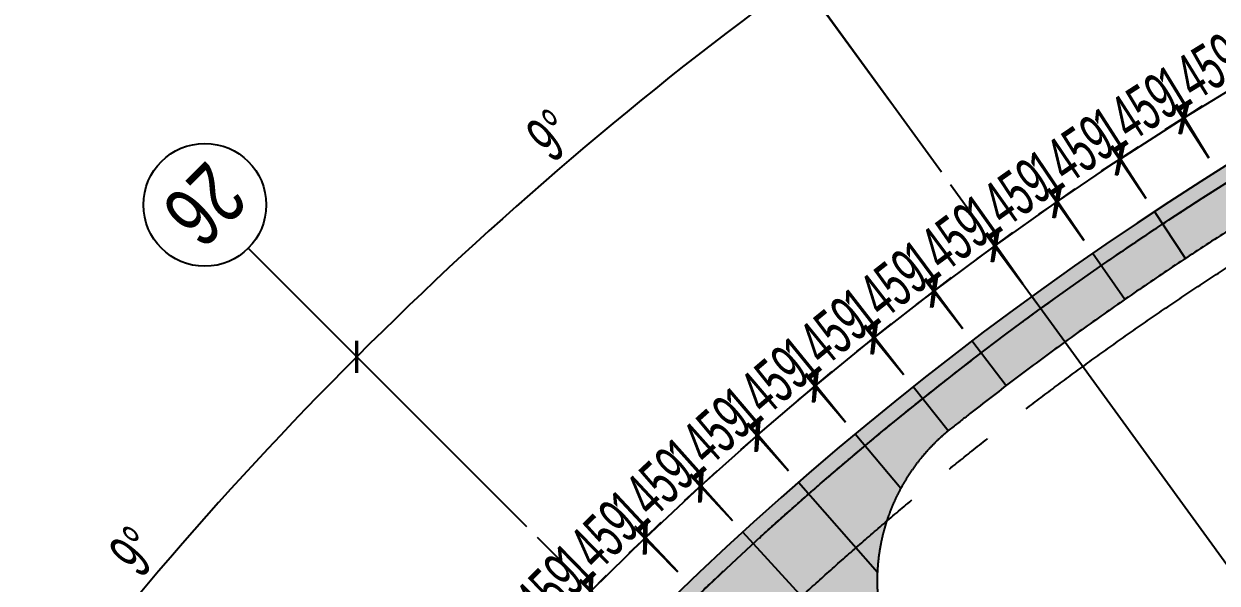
# Model space of a CAD drawing. Extents: x 104132 to 3338343, y -1228862 to 1409848.
# Drawn here: x 1445072 to 1468405, y 143709 to 154643 of the extents above; entities that cross this region are included whole.
import ezdxf
from ezdxf.enums import TextEntityAlignment as Align

# ---------------------------------------------------------------- set-up
doc = ezdxf.new("R2010")
doc.units = 0
for name, pattern in [('CENTER', [50.800000000000004, 31.75, -6.35, 6.35, -6.35]), ('CENTER2', [28.575000000000003, 19.05, -3.175, 3.175, -3.175]), ('HIDDEN', [9.524999999999999, 6.35, -3.175])]:
    doc.linetypes.add(name, pattern=pattern)
doc.layers.get('0').update_dxf_attribs({"color": 8})
doc.layers.get('Defpoints').update_dxf_attribs({"color": 8})
for name, color, linetype in [('#幕墙线-平面', 8, 'Continuous'), ('#标注', 8, 'Continuous'), ('#虚线', 8, 'HIDDEN'), ('#轴线', 8, 'CENTER2'), ('A-FLOR-UNDR', 8, 'Continuous'), ('DOTE', 8, 'CENTER'), ('IEL-FINE', 8, 'Continuous')]:
    doc.layers.add(name, color=color, linetype=linetype)
doc.styles.add('JHZX', font='jrs.shx', dxfattribs={"width": 0.6, "bigfont": 'jhz.shx'})
doc.dimstyles.new('JZBZ-300', dxfattribs={"dimscale": 300, "dimtxt": 3, "dimasz": 1.5, "dimexe": 1, "dimexo": 1, "dimgap": 0.5, "dimtad": 1, "dimdec": 0, "dimdsep": 46, "dimtxsty": 'JHZX', "dimblk1": 'ARCHTICK', "dimblk2": 'ARCHTICK', "dimsah": 1, "dimcen": 0, "dimclrd": 1, "dimclre": 1, "dimclrt": 2, "dimadec": 3, "dimazin": 2, "dimtfac": 1, "dimtdec": 0, "dimtix": 1, "dimtmove": 0, "dimatfit": 3, "dimfxl": 1, "dimtolj": 1, "dimlwd": -1, "dimlwe": -1, "dimarcsym": 1})

# ---------------------------------------------------------------- blocks, each defined once
blk = doc.blocks.new('_ARCHTICK')
at = {"color": 0, "linetype": 'ByBlock', "const_width": 0.15}
blk.add_lwpolyline([(-0.5, -0.5), (0.5, 0.5)], dxfattribs=at)
blk = doc.blocks.new('*D28')
at = {"layer": '#标注', "color": 1, "ltscale": 300, "transparency": 16777216}
for p, q in [((540596.501876094, -86757.4473119542), (538326.5493773964, -82302.414691013)), ((531498.4587024979, -92332.73533926529), (528559.5324410358, -88287.65036739095))]:
    blk.add_line(p, q, dxfattribs=at)
blk.add_arc((571467.8558583849, -147345.8909567613), 72699.9999999985, 117.000000000002, 125.9999999999994, dxfattribs=at)
at = {"layer": 'Defpoints', "color": 0, "ltscale": 300, "transparency": 16777216}
for p in [(535117.8558583844, -84385.84410163469), (540732.6990260158, -87024.74926921068), (531674.7942781856, -92575.44043757775), (571467.8558583849, -147345.8909567613)]:
    blk.add_point(p, dxfattribs=at)
at = {"layer": '#标注', "color": 1, "ltscale": 300, "transparency": 16777216, "xscale": 450, "yscale": 450, "zscale": 450}
for p, rotation in [((538462.7465273183, -82569.7166482695), 27.00000000000201), ((528735.8680167235, -88530.35546570344), 215.9999999999994)]:
    blk.add_blockref('_ARCHTICK', p, dxfattribs=dict(at, rotation=rotation))
at = {"layer": '#标注', "color": 2, "ltscale": 300, "transparency": 16777216, "insert": (533168.7110647059, -84847.36690960819), "char_height": 900, "attachment_point": 5, "rotation": 31.500000000000764, "style": 'JHZX'}
blk.add_mtext('\\A1;9°', dxfattribs=at)
blk = doc.blocks.new('*D29')
at = {"layer": '#标注', "color": 1, "ltscale": 300, "transparency": 16777216}
for p, q in [((531498.4587024976, -92332.73533926537), (528559.5324410341, -88287.65036738905)), ((523384.5947377004, -99262.62983607655), (519849.0608317663, -95727.09593014244))]:
    blk.add_line(p, q, dxfattribs=at)
blk.add_arc((571467.8558583845, -147345.8909567613), 72700.00000000083, 125.9999999999994, 134.9999999999997, dxfattribs=at)
at = {"layer": 'Defpoints', "color": 0, "ltscale": 300, "transparency": 16777216}
for p in [(525716.2634290613, -90847.3795588385), (531674.7942781853, -92575.44043757787), (523596.7267720564, -99474.76187043253), (571467.8558583845, -147345.8909567613)]:
    blk.add_point(p, dxfattribs=at)
at = {"layer": '#标注', "color": 1, "ltscale": 300, "transparency": 16777216, "xscale": 450, "yscale": 450, "zscale": 450}
for p, rotation in [((528735.8680167219, -88530.35546570158), 35.99999999999944), ((520061.1928661222, -95939.22796449845), 224.9999999999997)]:
    blk.add_blockref('_ARCHTICK', p, dxfattribs=dict(at, rotation=rotation))
at = {"layer": '#标注', "color": 2, "ltscale": 300, "transparency": 16777216, "insert": (523863.3139157821, -91608.1336782781), "char_height": 900, "attachment_point": 5, "rotation": 40.49999999999954, "style": 'JHZX'}
blk.add_mtext('\\A1;9°', dxfattribs=at)
blk = doc.blocks.new('*D30')
at = {"layer": '#标注', "color": 1, "ltscale": 300, "transparency": 16777216}
for p, q in [((523384.5947377005, -99262.62983607649), (519849.0608317679, -95727.09593014393)), ((516454.7002408908, -107376.4938008714), (512409.6152690164, -104437.567539409))]:
    blk.add_line(p, q, dxfattribs=at)
blk.add_arc((571467.8558583849, -147345.8909567613), 72699.99999999884, 134.9999999999997, 143.9999999999977, dxfattribs=at)
at = {"layer": 'Defpoints', "color": 0, "ltscale": 300, "transparency": 16777216}
for p in [(517441.2270461799, -98700.09587447217), (523596.7267720564, -99474.76187043244), (516697.4053392033, -107552.8293765592), (571467.8558583849, -147345.8909567613)]:
    blk.add_point(p, dxfattribs=at)
at = {"layer": '#标注', "color": 1, "ltscale": 300, "transparency": 16777216, "xscale": 450, "yscale": 450, "zscale": 450}
for p, rotation in [((520061.1928661239, -95939.2279644999), 44.99999999999975), ((512652.3203673288, -104613.9031150968), 233.9999999999976)]:
    blk.add_blockref('_ARCHTICK', p, dxfattribs=dict(at, rotation=rotation))
at = {"layer": '#标注', "color": 2, "ltscale": 300, "transparency": 16777216, "insert": (515730.0985799045, -99741.34901415827), "char_height": 900, "attachment_point": 5, "rotation": 49.49999999999863, "style": 'JHZX'}
blk.add_mtext('\\A1;9°', dxfattribs=at)
blk = doc.blocks.new('*U1046')
blk.add_line((-8.960830237663566e-17, -20), (0, 0))
blk.add_circle((0, -24), 4)
at = {"style": 'JHZX', "width": 0.75}
blk.add_attdef('AXES', text='', height=4, dxfattribs=at).set_placement((0, -24), align=Align.MIDDLE_CENTER)
blk = doc.blocks.new('JHEG')
at = {"layer": 'IEL-FINE', "ltscale": 300}
h = blk.add_hatch(dxfattribs=at)
h.set_pattern_fill('DOTS', color=256, scale=500)
h.set_pattern_definition([(0, (580162.4837527844, -365125.1705730569), (396.875, 793.75), [0, -793.75])])
edge = h.paths.add_edge_path()
edge.add_arc((645162.4837523393, -300125.1705729297), 63900.00000046263, 342.6463111982592, 380.999999997027)
edge.add_arc((645162.4837529245, -300125.1705730023), 63899.99999984968, 20.99999999707111, 50.756097309545)
edge.add_arc((645162.4837524984, -300125.170573428), 63900.00000046843, 50.7560973095733, 79.71428571582106)
edge.add_arc((645162.4837527919, -300125.1705729816), 63899.9999999249, 79.7142857158291, 120.59456942226)
edge.add_arc((645162.4837532562, -300125.1705737507), 63900.00000083794, 120.5945694223163, 128.0926968211029)
edge.add_arc((645162.4834080925, -300125.1701365715), 63899.9994438282, 128.092696819366, 128.5205922002064)
edge.add_arc((607732.452140335, -253103.8697244947), 3800.000000000593, 128.5205922001878, 304.982298257914)
edge.add_arc((632729.3492821137, -288826.6234437056), 39800.00000000153, 74.61122183841042, 124.98229825793041, ccw=False)
edge.add_arc((637240.5931537948, -272436.1176940282), 22800.00000000187, -28.017036869638787, 74.61122183840718, ccw=False)
edge.add_arc((672552.9114220851, -291225.4811350583), 17199.9999999999, 151.9829631303609, 245.4315457967064)
edge.add_arc((654882.2561615931, -329877.7507018608), 25299.99999999915, 22.132326184361716, 65.4315457967054, ccw=False)
edge.add_arc((692027.5365157495, -314770.198040612), 14800.00000001671, 202.1323261843609, 342.646311198207)
edge = h.paths.add_edge_path()
edge.add_line((585393.1785369937, -325671.7976306874), (634762.061088545, -304570.52455711))
edge.add_line((634762.061088545, -304570.52455711), (696380.8516538432, -340146.1499407811))
edge.add_arc((645162.4837527844, -300125.1705730569), 65000, 321.9966625949723, 563.1428571429774)
edge = h.paths.add_edge_path()
edge.add_line((593852.8340444822, -322055.9673395013), (634762.0610885465, -304570.5245571095))
edge.add_line((634762.0610885465, -304570.5245571095), (688321.8949620615, -335493.3091170664))
edge.add_arc((645162.4837527843, -300125.1705730566), 55799.99999999785, 320.6661747315358, 328.1624782428465)
edge.add_arc((692027.5365157397, -314770.1980406173), 14800.00000000568, 202.132326184356, 272.0897973309735, ccw=False)
edge.add_arc((654882.256161593, -329877.7507018607), 25299.99999999915, 22.13232618436137, 65.43154579670521)
edge.add_arc((672552.911422085, -291225.4811350583), 17199.99999999977, 151.982963130361, 245.4315457967066, ccw=False)
edge.add_arc((637240.5931537944, -272436.1176940284), 22800.00000000213, 331.9829631303617, 434.6112218384064)
edge.add_arc((632729.3492821138, -288826.6234437065), 39800.00000000234, 74.61122183841084, 116.6062337190367)
edge.add_arc((645162.4837527843, -300125.1705730566), 55799.99999999785, 122.8372652664653, 203.142857143032)
at = {"layer": '#幕墙线-平面', "ltscale": 300}
for points in [[(609960.1666379942, -246795.9396602674), (609354.1799584021, -245877.909081172)], [(608772.42463932, -247599.237951937), (608145.9916968397, -246695.0356689422)], [(607603.0061312951, -248428.9846324988), (606956.4423537786, -247539.0659386846)], [(606452.4999513561, -249284.761899511), (605786.1309031369, -248409.5748957397)], [(605321.733450143, -250166.4498708198), (604635.6466319732, -249306.1242126329)], [(604392.7815916351, -251290.9713196877), (603505.5688437654, -250228.262449783)], [(603936.0844707825, -252937.7597681942), (602396.4665667119, -251175.525282818)], [(607515.867289751, -258938.1305132885), (601308.8982672093, -252147.4357363744)]]:
    blk.add_lwpolyline(points, dxfattribs=at)
at = {"layer": '#虚线', "ltscale": 3000}
blk.add_lwpolyline([(643290.9732576491, -250453.5586846916, 0.2233940099503566), (609911.0819057055, -256217.3199562211, -0.3845499689918698), (604857.8364954997, -255589.1433300506, -0.4261480881040924), (605365.827845167, -250130.80910528, -0.001867047982192036), (605740.3012236509, -249834.9973317586, -0.03272843089447707), (612639.9505469933, -245120.6722672065, -0.01568555412576287), (616152.4908208618, -243189.8536766884, -0.01254510644282535), (619044.6938754556, -241806.468153303, -0.03234672115947278), (626784.8867327225, -238924.8933860349, -0.02244371484037626), (632344.8200874958, -237523.9126131434, -0.01357183480409679), (635760.2790671379, -236920.672734301, -0.01239076416975861), (638902.9893839642, -236532.4922975918, -0.007698941677978632), (640863.9942963178, -236369.9120574431, -0.01122044458814238), (643728.6914419014, -236241.2583602832, -0.01683154984376866)], format="xyb", dxfattribs=at)
at = {"layer": 'A-FLOR-UNDR', "ltscale": 5}
blk.add_arc((645162.4837527886, -300125.1705730566), 65000.00000000004, 322.2636191930537, 203.5673912489381, dxfattribs=at)
blk = doc.blocks.new('*D443')
at = {"layer": '#标注', "color": 1, "ltscale": 300, "transparency": 16777216}
for p, q in [((598986.0442276308, -253953.4911797672), (598109.9734820952, -253096.8620966772)), ((598324.4722300946, -253306.6007128323), (598639.0801543274, -252984.8525908332)), ((597304.7468584398, -254349.4693058115), (598324.4722300946, -253306.6007128323)), ((597966.318855976, -254996.3597727463), (597090.2481104404, -254139.7306896563)), ((597304.7468584398, -254349.4693058115), (596990.138934207, -254671.2174278106))]:
    blk.add_line(p, q, dxfattribs=at)
at = {"layer": 'Defpoints', "color": 0, "ltscale": 300, "transparency": 16777216}
for p in [(598324.4722300946, -253306.6007128323), (599200.5429756301, -254163.2297959224), (598180.8176039753, -255206.0983889015)]:
    blk.add_point(p, dxfattribs=at)
at = {"layer": '#标注', "color": 1, "ltscale": 300, "transparency": 16777216, "xscale": 450, "yscale": 450, "zscale": 450}
for p, rotation in [((598324.4722300946, -253306.6007128323), 225.6428571428528), ((597304.7468584398, -254349.4693058115), 45.64285714285282)]:
    blk.add_blockref('_ARCHTICK', p, dxfattribs=dict(at, rotation=rotation))
at = {"layer": '#标注', "color": 2, "ltscale": 300, "transparency": 16777216, "insert": (597385.6120482683, -253408.5577770115), "char_height": 900, "attachment_point": 5, "rotation": 45.64285714285284, "style": 'JHZX'}
blk.add_mtext('\\A1;1459', dxfattribs=at)
blk = doc.blocks.new('*D444')
at = {"layer": '#标注', "color": 1, "ltscale": 300, "transparency": 16777216}
for p, q in [((599386.7824855191, -252267.4336787316), (599708.5306075183, -251952.8257544989)), ((600033.6729524537, -252929.0056762678), (599177.043869364, -252052.9349307322)), ((598343.9138925397, -253287.1590503863), (599386.7824855191, -252267.4336787316)), ((598990.8043594743, -253948.7310479225), (598134.1752763846, -253072.6603023869)), ((598343.9138925397, -253287.1590503863), (598022.1657705406, -253601.766974619))]:
    blk.add_line(p, q, dxfattribs=at)
at = {"layer": 'Defpoints', "color": 0, "ltscale": 300, "transparency": 16777216}
for p in [(599386.7824855191, -252267.4336787316), (600243.411568609, -253143.5044242672), (599200.5429756296, -254163.2297959219)]:
    blk.add_point(p, dxfattribs=at)
at = {"layer": '#标注', "color": 1, "ltscale": 300, "transparency": 16777216, "xscale": 450, "yscale": 450, "zscale": 450}
for p, rotation in [((599386.7824855191, -252267.4336787316), 224.3571428571375), ((598343.9138925397, -253287.1590503863), 44.35714285713743)]:
    blk.add_blockref('_ARCHTICK', p, dxfattribs=dict(at, rotation=rotation))
at = {"layer": '#标注', "color": 2, "ltscale": 300, "transparency": 16777216, "insert": (598445.870956719, -252348.2988685601), "char_height": 900, "attachment_point": 5, "rotation": 44.357142857137454, "style": 'JHZX'}
blk.add_mtext('\\A1;1459', dxfattribs=at)
blk = doc.blocks.new('*D445')
at = {"layer": '#标注', "color": 1, "ltscale": 300, "transparency": 16777216}
for p, q in [((601104.0253925687, -251928.2848631055), (600267.2693104652, -251033.2135831273)), ((600472.1421850666, -251252.3644563917), (600800.8684949633, -250945.0551444896)), ((599406.655486505, -252248.4331442883), (600472.1421850666, -251252.3644563917)), ((600038.5386940071, -252924.353551002), (599201.7826119036, -252029.2822710238)), ((599406.655486505, -252248.4331442883), (599077.9291766084, -252555.7424561904))]:
    blk.add_line(p, q, dxfattribs=at)
at = {"layer": 'Defpoints', "color": 0, "ltscale": 300, "transparency": 16777216}
for p in [(600472.1421850666, -251252.3644563917), (601308.8982671701, -252147.4357363699), (600243.4115686085, -253143.5044242664)]:
    blk.add_point(p, dxfattribs=at)
at = {"layer": '#标注', "color": 1, "ltscale": 300, "transparency": 16777216, "xscale": 450, "yscale": 450, "zscale": 450}
for p, rotation in [((600472.1421850666, -251252.3644563917), 223.0714285714185), ((599406.655486505, -252248.4331442883), 43.07142857141851)]:
    blk.add_blockref('_ARCHTICK', p, dxfattribs=dict(at, rotation=rotation))
at = {"layer": '#标注', "color": 2, "ltscale": 300, "transparency": 16777216, "insert": (599529.653086583, -251312.0970538112), "char_height": 900, "attachment_point": 5, "rotation": 43.071428571418465, "style": 'JHZX'}
blk.add_mtext('\\A1;1459', dxfattribs=at)
blk = doc.blocks.new('*D446')
at = {"layer": '#标注', "color": 1, "ltscale": 300, "transparency": 16777216}
for p, q in [((602196.5625932879, -250951.8326333469), (601380.100844057, -250038.2115142711)), ((601580.0048174426, -250261.9041637361), (601915.5437916401, -249962.0482036577)), ((600492.4365179392, -251233.8146172935), (601580.0048174426, -250261.9041637361)), ((601108.9942937844, -251923.7430869043), (600292.5325445535, -251010.1219678285)), ((600492.4365179392, -251233.8146172935), (600156.8975437416, -251533.6705773719))]:
    blk.add_line(p, q, dxfattribs=at)
at = {"layer": 'Defpoints', "color": 0, "ltscale": 300, "transparency": 16777216}
for p in [(601580.0048174426, -250261.9041637361), (602396.4665666735, -251175.5252828119), (601308.89826717, -252147.4357363693)]:
    blk.add_point(p, dxfattribs=at)
at = {"layer": '#标注', "color": 1, "ltscale": 300, "transparency": 16777216, "xscale": 450, "yscale": 450, "zscale": 450}
for p, rotation in [((601580.0048174426, -250261.9041637361), 221.7857142857093), ((600492.4365179392, -251233.8146172935), 41.78571428570925)]:
    blk.add_blockref('_ARCHTICK', p, dxfattribs=dict(at, rotation=rotation))
at = {"layer": '#标注', "color": 2, "ltscale": 300, "transparency": 16777216, "insert": (600636.4127209197, -250300.4740915849), "char_height": 900, "attachment_point": 5, "rotation": 41.785714285709275, "style": 'JHZX'}
blk.add_mtext('\\A1;1459', dxfattribs=at)
blk = doc.blocks.new('*D447')
at = {"layer": '#标注', "color": 1, "ltscale": 300, "transparency": 16777216}
for p, q in [((603310.7344292292, -250000.1406600953), (602514.9781259494, -249068.4297376687)), ((602709.8125404484, -249296.5515273487), (603051.9952249685, -249004.2999056002)), ((601600.7102633936, -250243.8143603846), (602709.8125404484, -249296.5515273487)), ((602201.6321521744, -250947.4034931312), (601405.8758488946, -250015.6925707045)), ((601600.7102633936, -250243.8143603846), (601258.5275788736, -250536.0659821331))]:
    blk.add_line(p, q, dxfattribs=at)
at = {"layer": 'Defpoints', "color": 0, "ltscale": 300, "transparency": 16777216}
for p in [(602709.8125404484, -249296.5515273487), (603505.5688437282, -250228.2624497754), (602396.4665666734, -251175.5252828112)]:
    blk.add_point(p, dxfattribs=at)
at = {"layer": '#标注', "color": 1, "ltscale": 300, "transparency": 16777216, "xscale": 450, "yscale": 450, "zscale": 450}
for p, rotation in [((602709.8125404484, -249296.5515273487), 220.4999999999936), ((601600.7102633936, -250243.8143603846), 40.49999999999362)]:
    blk.add_blockref('_ARCHTICK', p, dxfattribs=dict(at, rotation=rotation))
at = {"layer": '#标注', "color": 2, "ltscale": 300, "transparency": 16777216, "insert": (601765.5925729228, -249313.9393645066), "char_height": 900, "attachment_point": 5, "rotation": 40.49999999999361, "style": 'JHZX'}
blk.add_mtext('\\A1;1459', dxfattribs=at)
blk = doc.blocks.new('*D448')
at = {"layer": '#标注', "color": 1, "ltscale": 300, "transparency": 16777216}
for p, q in [((604445.979881319, -249073.6881489197), (603671.3297112532, -248124.3565676504)), ((603860.9964618705, -248356.7926313544), (604209.6505574267, -248072.2925054284)), ((602730.9186736617, -249278.9308685055), (603860.9964618705, -248356.7926313544)), ((603315.9020931101, -249995.8263860708), (602541.2519230443, -249046.4948048014)), ((602730.9186736617, -249278.9308685055), (602382.2645781055, -249563.4309944315))]:
    blk.add_line(p, q, dxfattribs=at)
at = {"layer": 'Defpoints', "color": 0, "ltscale": 300, "transparency": 16777216}
for p in [(603860.9964618705, -248356.7926313544), (604635.6466319363, -249306.1242126238), (603505.5688437275, -250228.2624497748)]:
    blk.add_point(p, dxfattribs=at)
at = {"layer": '#标注', "color": 1, "ltscale": 300, "transparency": 16777216, "xscale": 450, "yscale": 450, "zscale": 450}
for p, rotation in [((603860.9964618705, -248356.7926313544), 219.214285714282), ((602730.9186736617, -249278.9308685055), 39.21428571428206)]:
    blk.add_blockref('_ARCHTICK', p, dxfattribs=dict(at, rotation=rotation))
at = {"layer": '#标注', "color": 2, "ltscale": 300, "transparency": 16777216, "insert": (602916.6240665314, -248352.9896225218), "char_height": 900, "attachment_point": 5, "rotation": 39.21428571428203, "style": 'JHZX'}
blk.add_mtext('\\A1;1459', dxfattribs=at)
blk = doc.blocks.new('*D449')
at = {"layer": '#标注', "color": 1, "ltscale": 300, "transparency": 16777216}
for p, q in [((605601.7273192856, -248172.9415965591), (604848.5733421231, -247206.4673734872)), ((605032.9769259379, -247443.1006726575), (605387.9268746934, -247166.4952969351)), ((603882.4926547736, -248339.6499895512), (605032.9769259379, -247443.1006726575)), ((604451.2430481213, -249069.4909134528), (603698.0890709587, -248103.0166903809)), ((603882.4926547736, -248339.6499895512), (603527.5427060182, -248616.2553652736))]:
    blk.add_line(p, q, dxfattribs=at)
at = {"layer": 'Defpoints', "color": 0, "ltscale": 300, "transparency": 16777216}
for p in [(605032.9769259379, -247443.1006726575), (605786.1309031006, -248409.5748957294), (604635.6466319362, -249306.124212623)]:
    blk.add_point(p, dxfattribs=at)
at = {"layer": '#标注', "color": 1, "ltscale": 300, "transparency": 16777216, "xscale": 450, "yscale": 450, "zscale": 450}
for p, rotation in [((605032.9769259379, -247443.1006726575), 217.9285714285685), ((603882.4926547736, -248339.6499895512), 37.92857142856841)]:
    blk.add_blockref('_ARCHTICK', p, dxfattribs=dict(at, rotation=rotation))
at = {"layer": '#标注', "color": 2, "ltscale": 300, "transparency": 16777216, "insert": (604088.927622726, -247418.1087327638), "char_height": 900, "attachment_point": 5, "rotation": 37.92857142856846, "style": 'JHZX'}
blk.add_mtext('\\A1;1459', dxfattribs=at)
blk = doc.blocks.new('*D450')
at = {"layer": '#标注', "color": 1, "ltscale": 300, "transparency": 16777216}
for p, q in [((606777.3947894883, -247298.3545560289), (606046.1162409377, -246315.2243400311)), ((606225.1638051923, -246555.9357226753), (606586.2308791586, -246287.3643762932)), ((605054.8523545499, -247426.4446797309), (606225.1638051923, -246555.9357226753)), ((605607.0833388459, -248168.8635130846), (604875.8047902952, -247185.7332970868)), ((605054.8523545499, -247426.4446797309), (604693.7852805837, -247695.016026113))]:
    blk.add_line(p, q, dxfattribs=at)
at = {"layer": 'Defpoints', "color": 0, "ltscale": 300, "transparency": 16777216}
for p in [(606225.1638051923, -246555.9357226753), (606956.4423537431, -247539.0659386731), (605786.1309031006, -248409.5748957287)]:
    blk.add_point(p, dxfattribs=at)
at = {"layer": '#标注', "color": 1, "ltscale": 300, "transparency": 16777216, "xscale": 450, "yscale": 450, "zscale": 450}
for p, rotation in [((606225.1638051923, -246555.9357226753), 216.6428571428523), ((605054.8523545499, -247426.4446797309), 36.64285714285229)]:
    blk.add_blockref('_ARCHTICK', p, dxfattribs=dict(at, rotation=rotation))
at = {"layer": '#标注', "color": 2, "ltscale": 300, "transparency": 16777216, "insert": (605281.9129513616, -246509.7674359148), "char_height": 900, "attachment_point": 5, "rotation": 36.64285714285229, "style": 'JHZX'}
blk.add_mtext('\\A1;1459', dxfattribs=at)
blk = doc.blocks.new('*D451')
at = {"layer": '#标注', "color": 1, "ltscale": 300, "transparency": 16777216}
for p, q in [((607972.3903079499, -246450.3674082423), (607263.3554087826, -245451.0762349892)), ((607436.9567976366, -245695.744495677), (607803.9591886683, -245435.3424123961)), ((606247.4074545752, -246539.7747654194), (607436.9567976366, -245695.744495677)), ((606782.8409648885, -247294.3976779847), (606073.8060657213, -246295.1065047316)), ((606247.4074545752, -246539.7747654194), (605880.4050635436, -246800.1768487002))]:
    blk.add_line(p, q, dxfattribs=at)
at = {"layer": 'Defpoints', "color": 0, "ltscale": 300, "transparency": 16777216}
for p in [(607436.9567976366, -245695.744495677), (608145.9916968038, -246695.0356689301), (606956.4423537424, -247539.0659386725)]:
    blk.add_point(p, dxfattribs=at)
at = {"layer": '#标注', "color": 1, "ltscale": 300, "transparency": 16777216, "xscale": 450, "yscale": 450, "zscale": 450}
for p, rotation in [((607436.9567976366, -245695.744495677), 215.3571428571377), ((606247.4074545752, -246539.7747654194), 35.3571428571377)]:
    blk.add_blockref('_ARCHTICK', p, dxfattribs=dict(at, rotation=rotation))
at = {"layer": '#标注', "color": 2, "ltscale": 300, "transparency": 16777216, "insert": (606494.979348398, -245628.4231091726), "char_height": 900, "attachment_point": 5, "rotation": 35.357142857137724, "style": 'JHZX'}
blk.add_mtext('\\A1;1459', dxfattribs=at)
blk = doc.blocks.new('*D452')
at = {"layer": '#标注', "color": 1, "ltscale": 300, "transparency": 16777216}
for p, q in [((609186.11215844, -245629.407140265), (608499.6779290806, -244614.458182956)), ((608667.7457290064, -244862.9601238501), (609040.4986403474, -244610.8584239614)), ((607459.5574674436, -245680.0867116205), (608667.7457290064, -244862.9601238501)), ((607977.9238968773, -246446.5337280354), (607291.4896675178, -245431.5847707265)), ((607459.5574674436, -245680.0867116205), (607086.8045561026, -245932.1884115093))]:
    blk.add_line(p, q, dxfattribs=at)
at = {"layer": 'Defpoints', "color": 0, "ltscale": 300, "transparency": 16777216}
for p in [(608667.7457290064, -244862.9601238501), (609354.1799583659, -245877.909081159), (608145.9916968031, -246695.0356689294)]:
    blk.add_point(p, dxfattribs=at)
at = {"layer": '#标注', "color": 1, "ltscale": 300, "transparency": 16777216, "xscale": 450, "yscale": 450, "zscale": 450}
for p, rotation in [((608667.7457290064, -244862.9601238501), 214.0714285714246), ((607459.5574674436, -245680.0867116205), 34.07142857142461)]:
    blk.add_blockref('_ARCHTICK', p, dxfattribs=dict(at, rotation=rotation))
at = {"layer": '#标注', "color": 2, "ltscale": 300, "transparency": 16777216, "insert": (607727.5159983734, -244774.5195359473), "char_height": 900, "attachment_point": 5, "rotation": 34.071428571424605, "style": 'JHZX'}
blk.add_mtext('\\A1;1459', dxfattribs=at)
blk = doc.blocks.new('*D453')
at = {"layer": '#标注', "color": 1, "ltscale": 300, "transparency": 16777216}
for p, q in [((610417.9491954552, -244835.8871303156), (609754.46127621, -243805.7914463161)), ((609916.9108600091, -244058.0019392055), (610295.2265993431, -243814.3275635069)), ((608690.6920391195, -244847.8133971591), (609916.9108600091, -244058.0019392055)), ((609191.7303745656, -245625.6985882692), (608528.2424553204, -244595.6029042697)), ((608690.6920391195, -244847.8133971591), (608312.3762997855, -245091.4877728578))]:
    blk.add_line(p, q, dxfattribs=at)
at = {"layer": 'Defpoints', "color": 0, "ltscale": 300, "transparency": 16777216}
for p in [(609916.9108600091, -244058.0019392055), (610580.3987792543, -245088.0976232049), (609354.1799583647, -245877.9090811585)]:
    blk.add_point(p, dxfattribs=at)
at = {"layer": '#标注', "color": 1, "ltscale": 300, "transparency": 16777216, "xscale": 450, "yscale": 450, "zscale": 450}
for p, rotation in [((609916.9108600091, -244058.0019392055), 212.7857142857109), ((608690.6920391195, -244847.8133971591), 32.78571428571089)]:
    blk.add_blockref('_ARCHTICK', p, dxfattribs=dict(at, rotation=rotation))
at = {"layer": '#标注', "color": 2, "ltscale": 300, "transparency": 16777216, "insert": (608978.9022819661, -243948.4866824036), "char_height": 900, "attachment_point": 5, "rotation": 32.78571428571092, "style": 'JHZX'}
blk.add_mtext('\\A1;1459', dxfattribs=at)
blk = doc.blocks.new('*D454')
at = {"layer": '#标注', "color": 1, "ltscale": 300, "transparency": 16777216}
for p, q in [((611667.2811519513, -244070.2069396155), (611027.0736289688, -243025.4832131237)), ((611183.8231983836, -243281.27526243), (611567.5112723429, -243046.1509083079)), ((609940.1912562707, -244043.3738967127), (611183.8231983836, -243281.27526243)), ((610423.6492098385, -244832.3055738983), (609783.4416868559, -243787.5818474065)), ((609940.1912562707, -244043.3738967127), (609556.5031823113, -244278.4982508349))]:
    blk.add_line(p, q, dxfattribs=at)
at = {"layer": 'Defpoints', "color": 0, "ltscale": 300, "transparency": 16777216}
for p in [(611183.8231983836, -243281.27526243), (611824.0307213662, -244325.9989889218), (610580.3987792532, -245088.0976232045)]:
    blk.add_point(p, dxfattribs=at)
at = {"layer": '#标注', "color": 1, "ltscale": 300, "transparency": 16777216, "xscale": 450, "yscale": 450, "zscale": 450}
for p, rotation in [((611183.8231983836, -243281.27526243), 211.499999999997), ((609940.1912562707, -244043.3738967127), 31.49999999999701)]:
    blk.add_blockref('_ARCHTICK', p, dxfattribs=dict(at, rotation=rotation))
at = {"layer": '#标注', "color": 2, "ltscale": 300, "transparency": 16777216, "insert": (610248.5080884976, -243150.7404809589), "char_height": 900, "attachment_point": 5, "rotation": 31.499999999997023, "style": 'JHZX'}
blk.add_mtext('\\A1;1459', dxfattribs=at)
blk = doc.blocks.new('轴网20240313')
at = {"layer": '#标注', "ltscale": 300}
blk.add_circle((571467.8558583846, -147345.8909567604), 64699.99999999999, dxfattribs=at)
at = {"layer": '#轴线', "ltscale": 300}
for p, q in [((562474.7414983099, -134967.9309428236), (531674.7942781842, -92575.4404375765)), ((560649.1221062306, -136527.1572046062), (523596.7267720553, -99474.76187043113))]:
    blk.add_line(p, q, dxfattribs=at)
for radius in [64700, 63300, 57500, 53700]:
    blk.add_circle((571467.8558583846, -147345.8909567604), radius, dxfattribs=at)
at = {"layer": '#标注', "xscale": 300, "yscale": 300, "zscale": 300}
for p, rotation, values in [((530499.223773597, -90957.40644882713), 215.9999999999867, {'AXES': '25'}), ((522182.5132096803, -98060.54830805887), 224.9999999999866, {'AXES': '26'})]:
    blk.add_blockref('*U1046', p, dxfattribs=dict(at, rotation=rotation)).add_auto_attribs(values)
at = {"layer": '#标注', "ltscale": 300}
for base, center, p1, p2, picture, middle in [((535117.8558583844, -84385.84410163469), (571467.8558583849, -147345.8909567613), (540732.6990260158, -87024.74926921073), (531674.7942781856, -92575.44043757778), '*D28', (533168.7110647059, -84847.36690960816)), ((525716.2634290613, -90847.3795588385), (571467.8558583846, -147345.8909567613), (531674.7942781853, -92575.4404375779), (523596.7267720564, -99474.76187043253), '*D29', (523863.313915782, -91608.13367827804)), ((517441.2270461799, -98700.09587447217), (571467.8558583849, -147345.8909567613), (523596.7267720564, -99474.76187043241), (516697.4053392033, -107552.8293765591), '*D30', (515730.0985799045, -99741.34901415827))]:
    dim = blk.add_angular_dim_3p(base=base, center=center, p1=p1, p2=p2, dimstyle='JZBZ-300', dxfattribs=at)
    dim.commit()
    dim.dimension.update_dxf_attribs({"geometry": picture, "text_midpoint": middle})
blk = doc.blocks.new('HMNGMJHM')
at = {"layer": '#标注', "ltscale": 300}
for p1, p2, distance, picture, middle in [((610580.3987792532, -245088.0976232045), (611824.0307213662, -244325.9989889218), 1225.280921739376, '*D454', (610248.5080884976, -243150.7404809589)), ((609354.1799583647, -245877.9090811586), (610580.3987792544, -245088.097623205), 1225.2809217394836, '*D453', (608978.9022819661, -243948.4866824036)), ((608145.9916968031, -246695.0356689295), (609354.1799583659, -245877.909081159), 1225.2809217395152, '*D452', (607727.5159983734, -244774.5195359473)), ((606956.4423537424, -247539.0659386725), (608145.9916968038, -246695.03566893), 1225.2809217393701, '*D451', (606494.979348398, -245628.4231091726)), ((605786.1309031006, -248409.5748957287), (606956.4423537431, -247539.065938673), 1225.2809217392874, '*D450', (605281.9129513616, -246509.7674359148)), ((604635.6466319363, -249306.1242126231), (605786.1309031006, -248409.5748957295), 1225.2809217394085, '*D449', (604088.927622726, -247418.1087327638)), ((603505.5688437275, -250228.2624497749), (604635.6466319363, -249306.1242126238), 1225.2809217393738, '*D448', (602916.6240665314, -248352.9896225218)), ((602396.4665666734, -251175.5252828112), (603505.5688437282, -250228.2624497754), 1225.2809217394556, '*D447', (601765.5925729228, -249313.9393645066)), ((601308.89826717, -252147.4357363693), (602396.4665666735, -251175.5252828119), 1225.2809217393542, '*D446', (600636.4127209197, -250300.4740915849)), ((600243.4115686086, -253143.5044242665), (601308.8982671702, -252147.43573637), 1225.2809217397357, '*D445', (599529.653086583, -251312.0970538112)), ((599200.5429756294, -254163.2297959219), (600243.4115686088, -253143.5044242672), 1225.2809217393633, '*D444', (598445.870956719, -252348.2988685601)), ((598180.8176039753, -255206.0983889015), (599200.5429756301, -254163.2297959223), 1225.2809217395052, '*D443', (597385.6120482683, -253408.5577770115))]:
    dim = blk.add_aligned_dim(p1=p1, p2=p2, distance=distance, dimstyle='JZBZ-300', dxfattribs=at)
    dim.commit()
    dim.dimension.update_dxf_attribs({"geometry": picture, "text_midpoint": middle})

msp = doc.modelspace()

# ---------------------------------------------------------------- block references
at = {"layer": '#幕墙线-平面'}
for name in ['JHEG', 'HMNGMJHM']:
    msp.add_blockref(name, (857825.0679282508, 396852.6560800547), dxfattribs=at)
at = {"layer": 'DOTE'}
msp.add_blockref('轴网20240313', (931519.6958226506, 244073.3764637583), dxfattribs=at)

doc.saveas('drawing.dxf')
